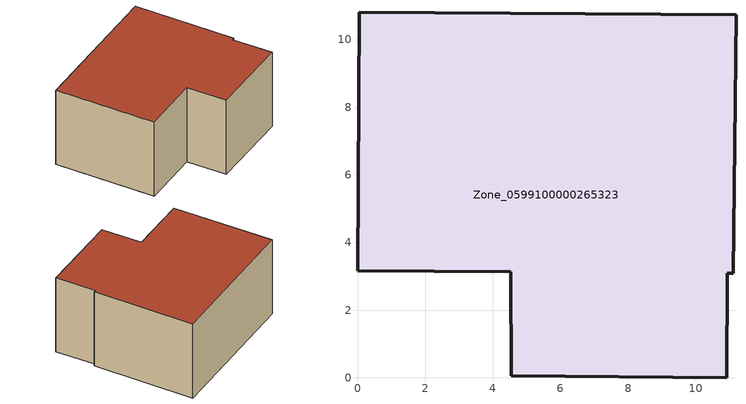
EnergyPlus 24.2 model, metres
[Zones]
Zone_0599100000265323
 floor ground (C_G): 0.05,10.81 11.19,10.74 11.11,3.09 10.94,3.09 10.92,0 4.54,0.07 4.53,3.13 0,3.16 z0
 wall outside (C_F): 11.19,10.74 0.05,10.81 0,3.16 4.53,3.13 4.54,0.07 10.92,0 10.94,3.09 11.11,3.09 11.19,10.74 z0:6.2
 roof outside (C_R): 11.11,3.09 11.19,10.74 0.05,10.81 0,3.16 4.53,3.13 4.54,0.07 10.92,0 10.94,3.09 z6.2
[BUILDING]
Pand.0599100000265323: North Axis=0; Terrain=City; Loads Convergence Tolerance Value=0.04; Temperature Convergence Tolerance Value=0.4; Solar Distribution=FullExterior; Maximum Number of Warmup Days=25; Minimum Number of Warmup Days=1
[Site:Location]
Rotterdam.The.Hague.AP_ZH_NLD Design_Conditions: Latitude=51.96; Longitude=4.45; Time Zone=1; Elevation=-4.5
[SITE:GROUNDTEMPERATURE:BUILDINGSURFACE]
18, 18, 18, 18, 18, 18, 18, 18, 18, 18, 18, 18
[MATERIAL] Thermal Absorptance=0.9; Solar Absorptance=0.7; Visible Absorptance=0.7
Name | Roughness | Thickness | Conductivity | Density | Specific Heat
G.D.1965 | MediumSmooth | 0.15 | 1 | 540 | 1210
F.D.1965 | Rough | 0.3 | 0.857143 | 1920 | 840
R.D.1965 | MediumRough | 0.2 | 0.08 | 1500 | 1000
[CONSTRUCTION]
C_G: G.D.1965
C_F: F.D.1965
C_R: R.D.1965
[ZONE]
Zone_0599100000265323: Type=1; Multiplier=1; Ceiling Height=Autocalculate; Volume=Autocalculate; Floor Area=autocalculate; Part of Total Floor Area=Yes
[ZONEINFILTRATION:DESIGNFLOWRATE]
Infil_Zone_0599100000265323: Zone or ZoneList or Space or SpaceList=Zone_0599100000265323; Schedule=AlwaysOn; Design Flow Rate Calculation Method=Flow/Area; Flow Rate per Floor Area=0.0042; Constant Term Coefficient=1; Temperature Term Coefficient=0; Velocity Term Coefficient=0; Velocity Squared Term Coefficient=0
[HVACTEMPLATE:ZONE:IDEALLOADSAIRSYSTEM]
Zone_0599100000265323: Maximum Heating Supply Air Temperature=50; Minimum Cooling Supply Air Temperature=13; Maximum Heating Supply Air Humidity Ratio=0.0156; Minimum Cooling Supply Air Humidity Ratio=0.0077; Heating Limit=NoLimit; Cooling Limit=NoLimit; Dehumidification Control Type=ConstantSensibleHeatRatio; Cooling Sensible Heat Ratio=0.7; Dehumidification Setpoint=60; Humidification Control Type=None; Humidification Setpoint=30; Outdoor Air Method=None; Outdoor Air Flow Rate per Person=0.00944; Outdoor Air Flow Rate per Zone Floor Area=0; Outdoor Air Flow Rate per Zone=0; Demand Controlled Ventilation Type=None; Outdoor Air Economizer Type=NoEconomizer; Heat Recovery Type=None; Sensible Heat Recovery Effectiveness=0.7; Latent Heat Recovery Effectiveness=0.65
[ZONECONTROL:THERMOSTAT]
ThermostatControl_Zone_0599100000265323: Zone or ZoneList=Zone_0599100000265323; Control Type Schedule=DualSetpointControlType; Control 1=Thermostat_Zone_0599100000265323; Temperature Difference Between Cutout And Setpoint=0
[THERMOSTATSETPOINT:DUALSETPOINT]
Thermostat_Zone_0599100000265323: Heating Setpoint Temperature Schedule=HeatingSetpoint_Zone_0599100000265323; Cooling Setpoint Temperature Schedule=CoolingSetpoint_Zone_0599100000265323
[SCHEDULE:COMPACT]
HeatingSetpoint_Zone_0599100000265323: Through: 12/31, For: AllDays, Until: 24:00, 21
CoolingSetpoint_Zone_0599100000265323: Through: 12/31, For: AllDays, Until: 24:00, 24
DualSetpointControlType: Through: 12/31, For: AllDays, Until: 24:00, 4
AlwaysOn: Through: 12/31, For: AllDays, Until: 24:00, 1
